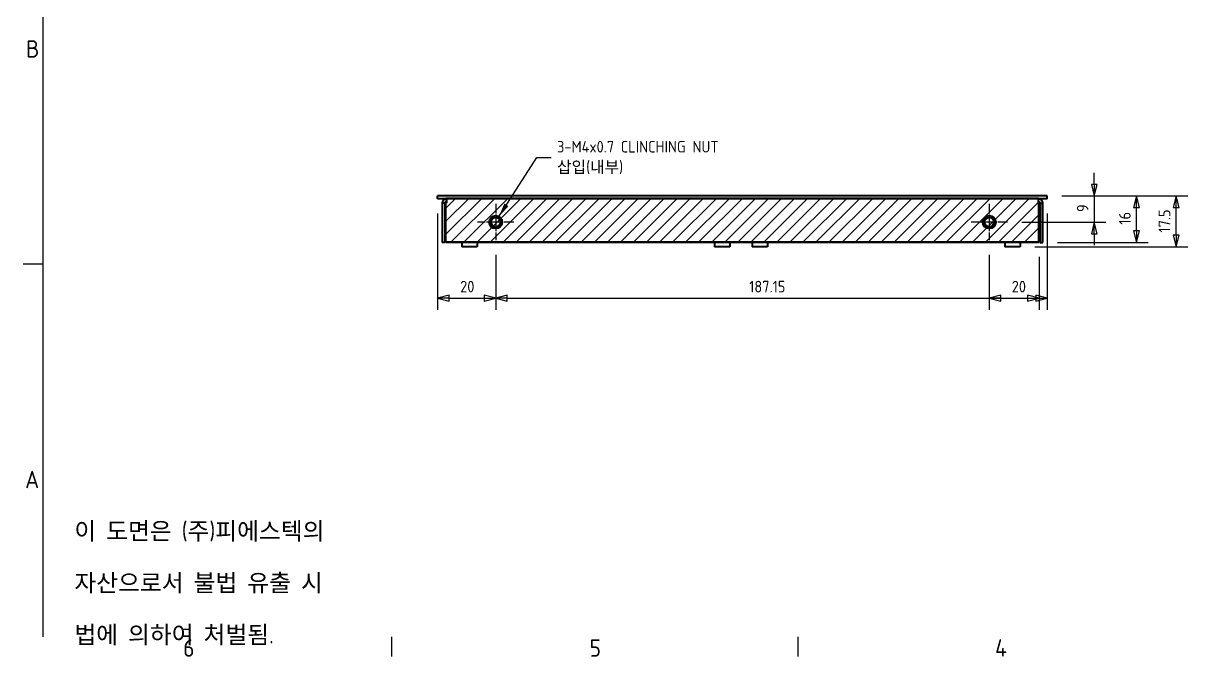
# Model space of a CAD drawing. Header units: millimetres. Extents: x 0 to 840, y 0 to 594.
# Drawn here: x 13.2 to 414.3, y 13.1 to 231.5 of the extents above; entities that cross this region are included whole.
import ezdxf

# ---------------------------------------------------------------- set-up
doc = ezdxf.new("R2010")
doc.units = ezdxf.units.MM
doc.header["$LTSCALE"] = 2
doc.linetypes.add('CHAIN', pattern=[0.3543, 0.2362, -0.0295, 0.0591, -0.0295])
doc.layers.get('0').update_dxf_attribs({"color": 3, "lineweight": 25})
for name, color, linetype, lineweight in [('가시적인 것(ISO)', 3, 'Continuous', 40), ('가시적인 좁은 것(ISO)', 3, 'Continuous', 35), ('경계(ISO)', 7, 'Continuous', 25), ('기호(ISO)', 5, 'Continuous', 25), ('스케치 형상(ISO)', 3, 'Continuous', 25), ('중심 표식(ISO)', 1, 'Continuous', 25), ('치수(ISO)', 2, 'Continuous', 25), ('해치(ISO)', 7, 'Continuous', 18)]:
    doc.layers.add(name, color=color, linetype=linetype, lineweight=lineweight)
doc.styles.add('문자 텍스트_PSTEK_POSCO', font='isocp.shx')
doc.styles.add('치수 텍스트_PSTEK_POSCO', font='isocp.shx')
doc.dimstyles.new('치수_PSTEK_POSCO', dxfattribs={"dimscale": 2, "dimtxt": 2, "dimasz": 2, "dimexe": 2, "dimexo": 2.5, "dimgap": 1, "dimtad": 1, "dimrnd": 1e-08, "dimdsep": 46, "dimtxsty": '치수 텍스트_PSTEK_POSCO', "dimblk": 'Filled-2', "dimcen": 0.09, "dimdle": 10, "dimclrd": 7, "dimclre": 7, "dimclrt": 2, "dimadec": 1, "dimazin": 2, "dimtfac": 1, "dimtmove": 0, "dimatfit": 3, "dimfxl": 0, "dimtolj": 1, "dimlwd": -1, "dimlwe": -1, "dimarcsym": 0})
doc.dimstyles.new('치수_PSTEK_POSCO$7', dxfattribs={"dimscale": 2, "dimtxt": 2, "dimasz": 2.5, "dimexe": 2, "dimexo": 2.5, "dimgap": 1, "dimtad": 1, "dimrnd": 1e-08, "dimdsep": 46, "dimtxsty": '치수 텍스트_PSTEK_POSCO', "dimblk": 'Filled-2', "dimcen": 0.09, "dimdle": 10, "dimclrd": 7, "dimclre": 7, "dimclrt": 2, "dimadec": 1, "dimazin": 2, "dimtfac": 1, "dimtmove": 0, "dimatfit": 3, "dimfxl": 0, "dimtolj": 1, "dimlwd": -1, "dimlwe": -1, "dimarcsym": 0})

# ---------------------------------------------------------------- blocks, each defined once
blk = doc.blocks.new('경계 Default Border')
at = {"layer": '경계(ISO)'}
for p, q in [((10, 74.25), (6.6, 74.25)), ((70, 10), (70, 6.6)), ((140, 10), (140, 6.6))]:
    blk.add_line(p, q, dxfattribs=at)
at = {"layer": '경계(ISO)', "flags": 128}
blk.add_lwpolyline([(10, 10), (10, 287)], dxfattribs=at)
at = {"layer": '경계(ISO)', "color": 2, "char_height": 3, "attachment_point": 7, "style": '문자 텍스트_PSTEK_POSCO'}
for s, insert in [('B', (7.08, 109.85)), ('A', (6.91, 35.62)), ('6', (34.14, 6.57)), ('5', (104.14, 6.57)), ('4', (173.97, 6.6))]:
    blk.add_mtext(s, dxfattribs=dict(at, insert=insert))
blk = doc.blocks.new('Filled-2')
at = {"color": 0}
for p, q in [((0, 0), (-1, 0.25)), ((-1, 0.25), (-1, -0.25)), ((-1, 0), (0, 0)), ((-1, -0.25), (0, 0))]:
    blk.add_line(p, q, dxfattribs=at)
at = {"color": 0, "flags": 128}
blk.add_lwpolyline([(-1, -0.25), (0, 0)], dxfattribs=at)
at = {"color": 0}
blk.add_solid([(-1, -0.25), (0, 0), (-1, 0.25), (-1, -0.25)], dxfattribs=at)
blk = doc.blocks.new('*D76')
at = {"layer": 'Defpoints', "color": 0}
for p in [(175.93, 156.74), (363.08, 155.99), (363.08, 136.74)]:
    blk.add_point(p, dxfattribs=at)
at = {"layer": '치수(ISO)', "color": 7}
for p, q in [((175.93, 151.74), (175.93, 132.74)), ((363.08, 150.99), (363.08, 132.74)), ((179.93, 136.74), (359.08, 136.74))]:
    blk.add_line(p, q, dxfattribs=at)
at = {"layer": '치수(ISO)', "color": 7, "xscale": 4, "yscale": 4, "zscale": 4, "rotation": 180}
blk.add_blockref('Filled-2', (175.93, 136.74), dxfattribs=at)
at = {"layer": '치수(ISO)', "color": 7, "xscale": 4, "yscale": 4, "zscale": 4}
blk.add_blockref('Filled-2', (363.08, 136.74), dxfattribs=at)
at = {"layer": '치수(ISO)', "color": 2, "insert": (263.22, 140.74), "char_height": 4, "attachment_point": 4, "style": '치수 텍스트_PSTEK_POSCO'}
blk.add_mtext('\\A1;187.15', dxfattribs=at)
blk = doc.blocks.new('*D77')
at = {"layer": 'Defpoints', "color": 0}
for p in [(365.93, 170.99), (345.93, 156.74), (365.93, 136.74)]:
    blk.add_point(p, dxfattribs=at)
at = {"layer": '치수(ISO)', "color": 7}
for p, q in [((365.93, 165.99), (365.93, 132.74)), ((345.93, 151.74), (345.93, 132.74)), ((349.93, 136.74), (361.93, 136.74))]:
    blk.add_line(p, q, dxfattribs=at)
at = {"layer": '치수(ISO)', "color": 7, "xscale": 4, "yscale": 4, "zscale": 4, "rotation": 180}
blk.add_blockref('Filled-2', (345.93, 136.74), dxfattribs=at)
at = {"layer": '치수(ISO)', "color": 7, "xscale": 4, "yscale": 4, "zscale": 4}
blk.add_blockref('Filled-2', (365.93, 136.74), dxfattribs=at)
at = {"layer": '치수(ISO)', "color": 2, "insert": (353.68, 140.74), "char_height": 4, "attachment_point": 4, "style": '치수 텍스트_PSTEK_POSCO'}
blk.add_mtext('\\A1;20', dxfattribs=at)
blk = doc.blocks.new('*D78')
at = {"layer": 'Defpoints', "color": 0}
for p in [(155.93, 170.99), (175.93, 156.74), (175.93, 136.74)]:
    blk.add_point(p, dxfattribs=at)
at = {"layer": '치수(ISO)', "color": 7}
for p, q in [((155.93, 165.99), (155.93, 132.74)), ((175.93, 151.74), (175.93, 132.74)), ((159.93, 136.74), (171.93, 136.74))]:
    blk.add_line(p, q, dxfattribs=at)
at = {"layer": '치수(ISO)', "color": 7, "xscale": 4, "yscale": 4, "zscale": 4, "rotation": 180}
blk.add_blockref('Filled-2', (155.93, 136.74), dxfattribs=at)
at = {"layer": '치수(ISO)', "color": 7, "xscale": 4, "yscale": 4, "zscale": 4}
blk.add_blockref('Filled-2', (175.93, 136.74), dxfattribs=at)
at = {"layer": '치수(ISO)', "color": 2, "insert": (163.68, 140.74), "char_height": 4, "attachment_point": 4, "style": '치수 텍스트_PSTEK_POSCO'}
blk.add_mtext('\\A1;20', dxfattribs=at)
blk = doc.blocks.new('*D79')
at = {"layer": 'Defpoints', "color": 0}
for p in [(365.93, 171.99), (352.18, 162.99), (382.11, 162.99)]:
    blk.add_point(p, dxfattribs=at)
at = {"layer": '치수(ISO)', "color": 7}
for p, q in [((382.11, 175.99), (382.11, 179.99)), ((370.93, 171.99), (386.11, 171.99)), ((382.11, 171.99), (382.11, 162.99)), ((357.18, 162.99), (386.11, 162.99)), ((382.11, 158.99), (382.11, 154.99))]:
    blk.add_line(p, q, dxfattribs=at)
at = {"layer": '치수(ISO)', "color": 7, "xscale": 4, "yscale": 4, "zscale": 4}
for p, rotation in [((382.11, 171.99), 270), ((382.11, 162.99), 90)]:
    blk.add_blockref('Filled-2', p, dxfattribs=dict(at, rotation=rotation))
at = {"layer": '치수(ISO)', "color": 2, "insert": (378.11, 166.47), "char_height": 4, "attachment_point": 4, "rotation": 90, "style": '치수 텍스트_PSTEK_POSCO'}
blk.add_mtext('\\A1;9', dxfattribs=at)
blk = doc.blocks.new('*D80')
at = {"layer": 'Defpoints', "color": 0}
for p in [(365.93, 171.99), (396.65, 171.99), (364.43, 155.99)]:
    blk.add_point(p, dxfattribs=at)
at = {"layer": '치수(ISO)', "color": 7}
for p, q in [((370.93, 171.99), (400.65, 171.99)), ((396.65, 159.99), (396.65, 167.99)), ((369.43, 155.99), (400.65, 155.99))]:
    blk.add_line(p, q, dxfattribs=at)
at = {"layer": '치수(ISO)', "color": 7, "xscale": 4, "yscale": 4, "zscale": 4}
for p, rotation in [((396.65, 171.99), 90), ((396.65, 155.99), 270)]:
    blk.add_blockref('Filled-2', p, dxfattribs=dict(at, rotation=rotation))
at = {"layer": '치수(ISO)', "color": 2, "insert": (392.65, 162.09), "char_height": 4, "attachment_point": 4, "rotation": 90, "style": '치수 텍스트_PSTEK_POSCO'}
blk.add_mtext('\\A1;16', dxfattribs=at)
blk = doc.blocks.new('*D81')
at = {"layer": 'Defpoints', "color": 0}
for p in [(365.93, 171.99), (410.3, 171.99), (356.58, 154.49)]:
    blk.add_point(p, dxfattribs=at)
at = {"layer": '치수(ISO)', "color": 7}
for p, q in [((370.93, 171.99), (414.3, 171.99)), ((410.3, 158.49), (410.3, 167.99)), ((361.58, 154.49), (414.3, 154.49))]:
    blk.add_line(p, q, dxfattribs=at)
at = {"layer": '치수(ISO)', "color": 7, "xscale": 4, "yscale": 4, "zscale": 4}
for p, rotation in [((410.3, 171.99), 90), ((410.3, 154.49), 270)]:
    blk.add_blockref('Filled-2', p, dxfattribs=dict(at, rotation=rotation))
at = {"layer": '치수(ISO)', "color": 2, "insert": (406.3, 159.36), "char_height": 4, "attachment_point": 4, "rotation": 90, "style": '치수 텍스트_PSTEK_POSCO'}
blk.add_mtext('\\A1;17.5', dxfattribs=at)

msp = doc.modelspace()

# ---------------------------------------------------------------- hatches: boundary and pattern name
at = {"layer": '해치(ISO)'}
h = msp.add_hatch(dxfattribs=at)
h.set_pattern_fill('ANSI31', color=1, scale=25.4, style=0)
h.set_pattern_definition([(45, (0, 0), (-2.245064, 2.245064), [])])
h.paths.add_polyline_path([(158.785, 156.257), (362.931, 156.257), (362.931, 171.229), (158.785, 171.229)])

# ---------------------------------------------------------------- linework, layer by layer
at = {"layer": '가시적인 것(ISO)'}
for p, q in [((365.931, 171.992), (155.931, 171.992)), ((155.931, 170.992), (155.931, 171.992)), ((365.931, 170.992), (155.931, 170.992)), ((158.431, 169.492), (157.431, 169.492)), ((157.431, 169.492), (157.431, 155.992)), ((158.431, 169.492), (158.431, 155.992)), ((158.785, 155.992), (158.785, 169.492)), ((158.785, 169.492), (158.931, 169.492)), ((158.931, 170.992), (158.931, 169.492)), ((362.931, 169.492), (362.931, 170.992)), ((362.931, 169.492), (363.077, 169.492)), ((363.077, 169.492), (363.077, 155.992)), ((363.431, 169.492), (363.431, 155.992)), ((363.431, 169.492), (364.431, 169.492)), ((364.431, 155.992), (364.431, 169.492)), ((365.931, 170.992), (365.931, 171.992)), ((158.431, 165.992), (158.785, 165.992)), ((363.431, 165.992), (363.077, 165.992)), ((158.431, 157.992), (158.785, 157.992)), ((363.431, 157.992), (363.077, 157.992)), ((158.431, 155.992), (157.431, 155.992)), ((363.077, 155.992), (158.785, 155.992)), ((164.281, 155.992), (164.281, 154.492)), ((169.581, 154.492), (164.281, 154.492)), ((169.581, 155.992), (169.581, 154.492)), ((251.281, 155.992), (251.281, 154.492)), ((256.581, 154.492), (251.281, 154.492)), ((256.581, 155.992), (256.581, 154.492)), ((264.281, 155.992), (264.281, 154.492)), ((269.581, 154.492), (264.281, 154.492)), ((269.581, 155.992), (269.581, 154.492)), ((351.281, 155.992), (351.281, 154.492)), ((356.581, 154.492), (351.281, 154.492)), ((356.581, 155.992), (356.581, 154.492)), ((363.431, 155.992), (364.431, 155.992))]:
    msp.add_line(p, q, dxfattribs=at)
for centre, radius in [((175.931, 162.992), 2.25), ((175.931, 162.992), 1.621), ((345.931, 162.992), 2.25), ((345.931, 162.992), 1.621)]:
    msp.add_circle(centre, radius, dxfattribs=at)
for centre, radius, start, end in [((158.931, 169.492), 1.5, 90, 180), ((158.931, 169.492), 0.5, 90, 180), ((362.931, 169.492), 1.5, 0, 90), ((362.931, 169.492), 0.5, 0, 90)]:
    msp.add_arc(centre, radius, start, end, dxfattribs=at)
at = {"layer": '가시적인 좁은 것(ISO)'}
for centre in [(175.931, 162.992), (345.931, 162.992)]:
    msp.add_arc(centre, 2, 100, 10, dxfattribs=at)
at = {"layer": '스케치 형상(ISO)'}
for p, q in [((362.931, 171.229), (158.785, 171.229)), ((158.785, 171.229), (158.785, 156.257)), ((362.931, 156.257), (362.931, 171.229)), ((158.785, 156.257), (362.931, 156.257))]:
    msp.add_line(p, q, dxfattribs=at)
at = {"layer": '중심 표식(ISO)', "linetype": 'CHAIN', "ltscale": 6.944946}
for p, q in [((175.931, 169.242), (175.931, 156.742)), ((345.931, 169.242), (345.931, 156.742)), ((182.181, 162.992), (169.681, 162.992)), ((352.181, 162.992), (339.681, 162.992))]:
    msp.add_line(p, q, dxfattribs=at)

# ---------------------------------------------------------------- block references
at = {"xscale": 2, "yscale": 2, "zscale": 2}
msp.add_blockref('경계 Default Border', (0, 0), dxfattribs=at)

# ---------------------------------------------------------------- texts
at = {"layer": '기호(ISO)', "color": 2, "insert": (197.052, 185.257), "char_height": 4, "width": 65.5549, "attachment_point": 4, "line_spacing_factor": 1.05, "style": '치수 텍스트_PSTEK_POSCO'}
msp.add_mtext('{3-M4x0.7 CLINCHING NUT\\P삽입(내부) }', dxfattribs=at)
at = {"layer": '기호(ISO)', "color": 7, "insert": (30.789, 38.294), "char_height": 6, "width": 103.28011, "attachment_point": 4, "line_spacing_factor": 1.78626, "style": '문자 텍스트_PSTEK_POSCO'}
msp.add_mtext('{이 도면은 (주)피에스텍의\\P자산으로서 불법 유출 시 \\P법에 의하여 처벌됨.}', dxfattribs=at)

# ---------------------------------------------------------------- dimensions: what is measured, and where the dimension line sits
at = {"layer": '치수(ISO)', "color": 7}
for base, p1, p2, angle, override, picture, middle in [((382.107, 162.992), (365.931, 171.992), (352.181, 162.992), 90, {"dimdec": 2, "dimtp": 0, "dimtm": 0, "dimtdec": 2, "dimtofl": 1, "dimatfit": 1}, '*D79', (382.107, 167.492)), ((175.931, 136.742), (155.931, 170.992), (175.931, 156.742), 180, {"dimdec": 2, "dimtp": 0, "dimtm": 0, "dimtdec": 2, "dimtofl": 0, "dimatfit": 1}, '*D78', (165.931, 136.742)), ((365.931, 136.742), (345.931, 156.742), (365.931, 170.992), 180, {"dimdec": 2, "dimtp": 0, "dimtm": 0, "dimtdec": 2, "dimtofl": 0, "dimatfit": 1}, '*D77', (355.931, 136.742)), ((410.298, 171.992), (356.581, 154.492), (365.931, 171.992), 90, {"dimdec": 2, "dimtp": 0, "dimtm": 0, "dimtdec": 2, "dimtofl": 0, "dimatfit": 1}, '*D81', (410.298, 163.242)), ((396.65, 171.992), (364.431, 155.992), (365.931, 171.992), 90, {"dimdec": 2, "dimtp": 0, "dimtm": 0, "dimtdec": 2, "dimtofl": 0, "dimatfit": 1}, '*D80', (396.65, 163.992)), ((363.077, 136.742), (175.931, 156.742), (363.077, 155.992), 180, {"dimdec": 2, "dimtp": 0, "dimtm": 0, "dimtdec": 2, "dimtofl": 0, "dimatfit": 1}, '*D76', (269.504, 136.742))]:
    dim = msp.add_linear_dim(base=base, p1=p1, p2=p2, angle=angle, dimstyle='치수_PSTEK_POSCO', override=override, dxfattribs=at)
    dim.commit()
    dim.dimension.update_dxf_attribs({"geometry": picture, "text_midpoint": middle, "dimtype": 160})

# ---------------------------------------------------------------- leaders
at = {"layer": '기호(ISO)', "color": 7, "annotation_type": 0, "has_hookline": 1, "hookline_direction": 0, "text_width": 57.2}
msp.add_leader([(176.931, 164.724), (190.052, 185.257), (195.052, 185.257)], dimstyle='치수_PSTEK_POSCO$7', override={"dimtad": 0}, dxfattribs=at)

doc.saveas('drawing.dxf')
